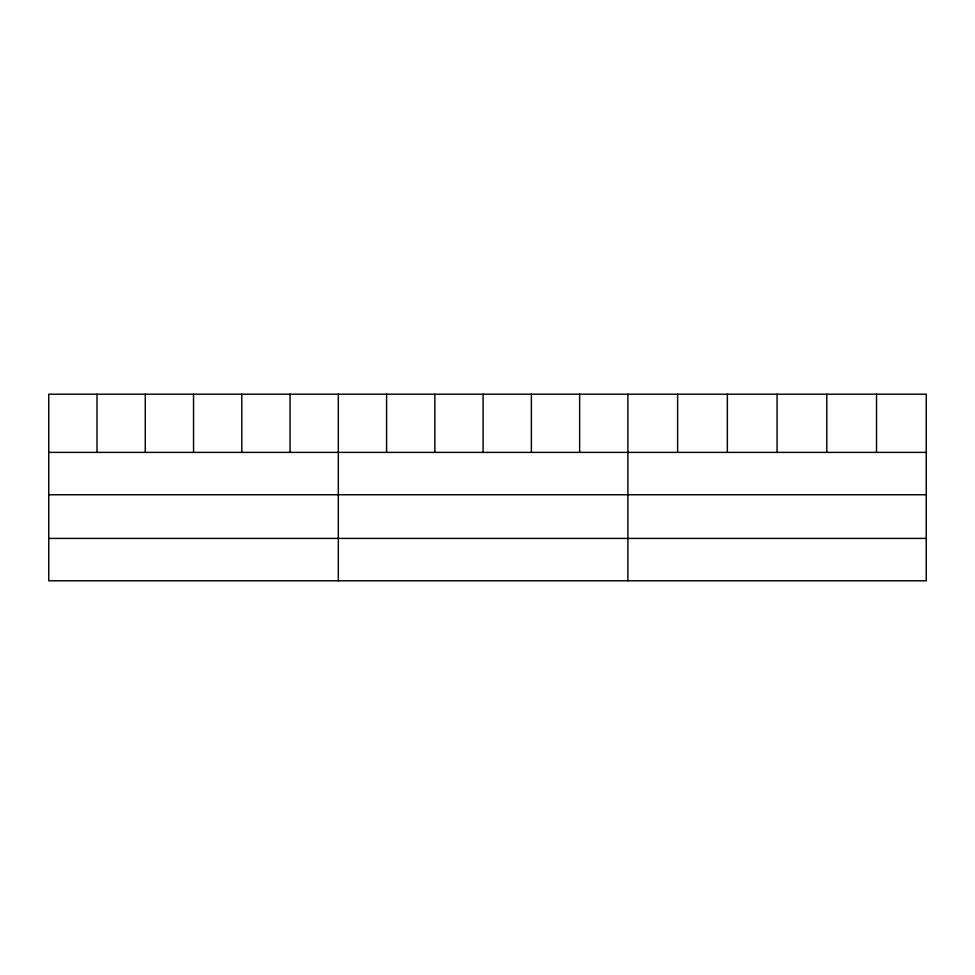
<?xml version="1.0" encoding="UTF-8"?>
<svg xmlns="http://www.w3.org/2000/svg" width="975" height="975" viewBox="0 0 975 975"><rect width="100%" height="100%" fill="white"/><g stroke="black" fill="none" stroke-linecap="round" stroke-linejoin="round"><path stroke-width="1.46" d="M926.25 494.764L926.25 394.205L48.75 394.205L48.75 580.795L926.25 580.795L926.25 494.764L48.75 494.764M48.75 452.388L926.25 452.388M48.75 538.419L926.25 538.419M876.525 394.205L876.525 452.388M826.8 394.205L826.8 452.388M777.075 394.205L777.075 452.388M727.35 394.205L727.35 452.388M677.625 394.205L677.625 452.388M627.9 394.205L627.9 580.795M579.638 394.205L579.638 452.388M531.375 394.205L531.375 452.388M483.112 394.205L483.112 452.388M434.85 394.205L434.85 452.388M386.587 394.205L386.587 452.388M338.325 394.205L338.325 580.795M290.062 394.205L290.062 452.388M241.8 394.205L241.8 452.388M193.538 394.205L193.538 452.388M145.275 394.205L145.275 452.388M97.012 394.205L97.012 452.388"/></g></svg>
